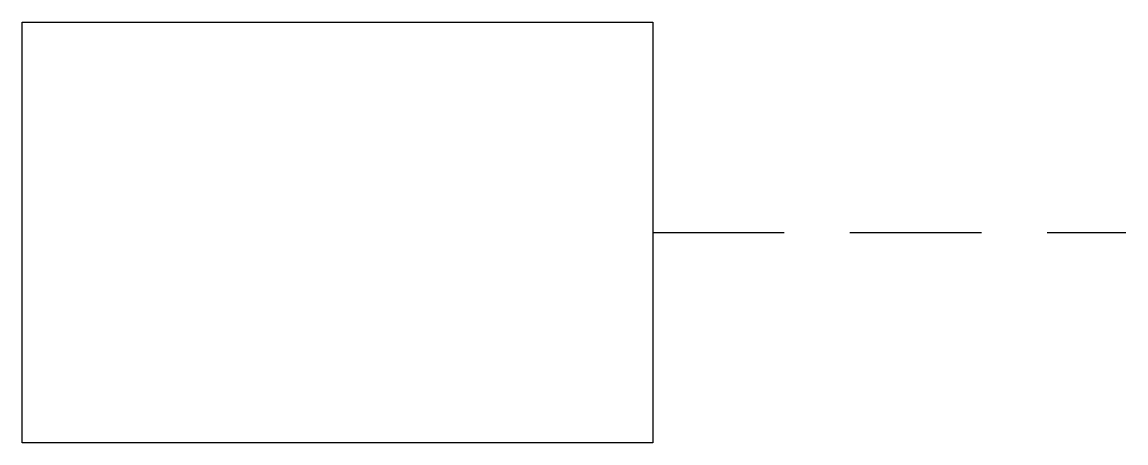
# Model space of a CAD drawing. Extents: x -10.5 to 0, y -2 to 2.
import ezdxf

# ---------------------------------------------------------------- set-up
doc = ezdxf.new("R2010")
doc.units = 0
doc.header["$LTSCALE"] = 10
doc.header["$MEASUREMENT"] = 0
doc.linetypes.add('DASHED2', pattern=[0.375, 0.25, -0.125])
doc.layers.get('0').update_dxf_attribs({"linetype": 'CONTINUOUS'})

msp = doc.modelspace()

# ---------------------------------------------------------------- linework, layer by layer
msp.add_lwpolyline([(-10.5, -2), (-10.5, 2), (-4.5, 2), (-4.5, -2)], close=True)
at = {"linetype": 'DASHED2', "ltscale": 0.5}
msp.add_lwpolyline([(-4.5, 0), (0, 0)], dxfattribs=at)

doc.saveas('drawing.dxf')
